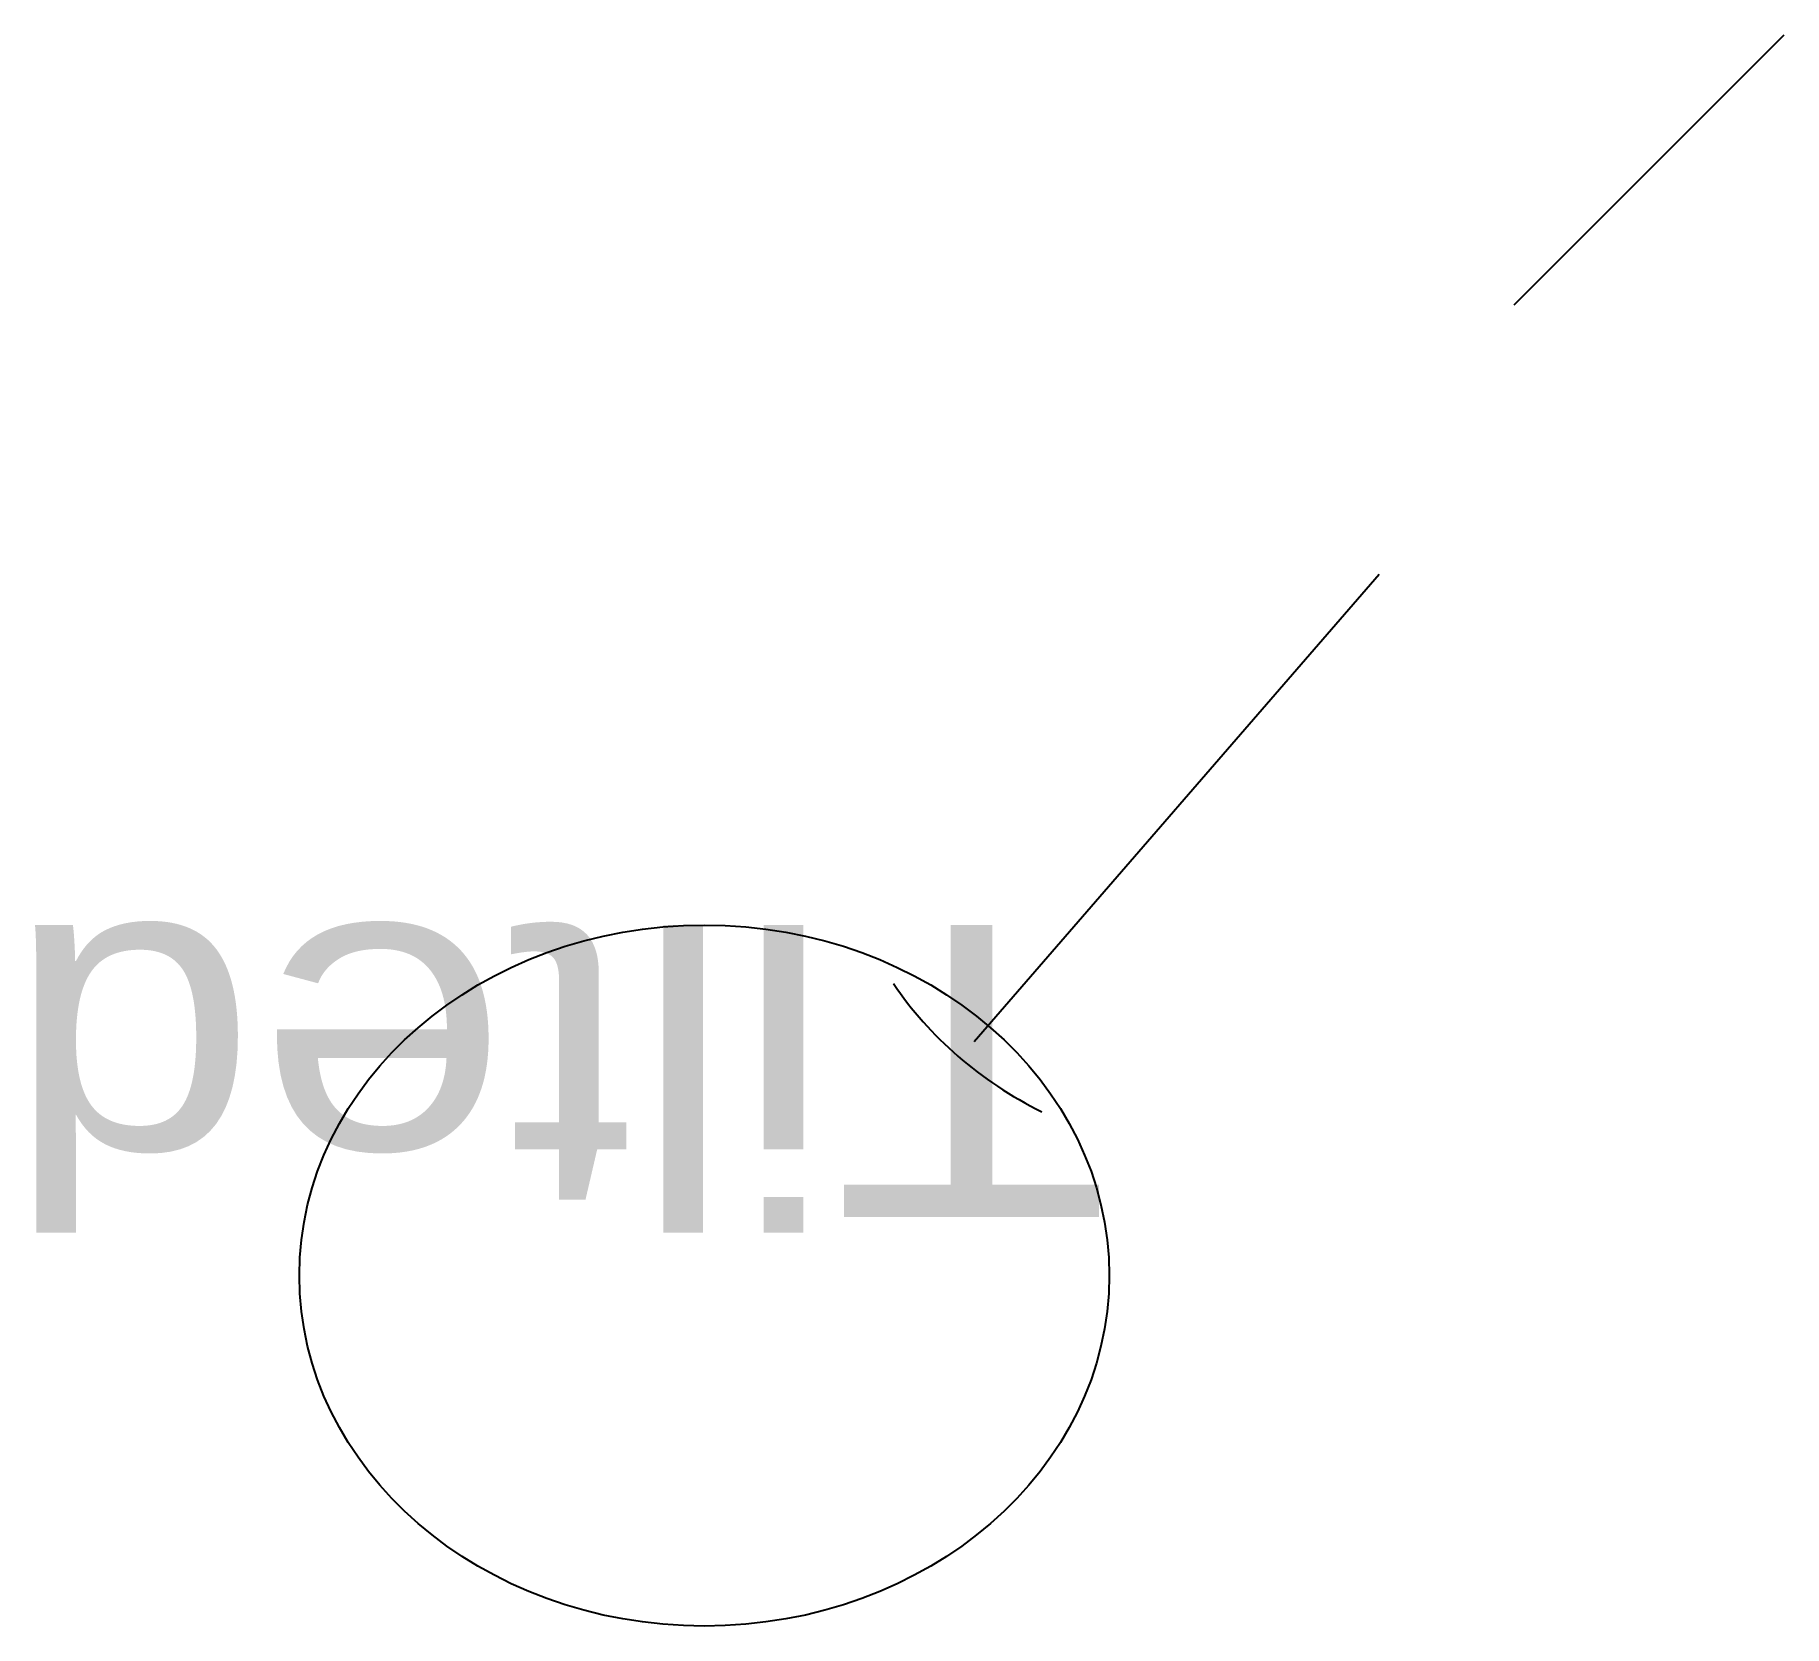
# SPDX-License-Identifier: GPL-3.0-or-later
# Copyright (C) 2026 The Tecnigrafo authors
# Model space of a CAD drawing. Header units: millimetres. Extents: x -10 to 3, y -7.8 to 4.
import ezdxf

# ---------------------------------------------------------------- set-up
doc = ezdxf.new("R2010")
doc.units = ezdxf.units.MM

msp = doc.modelspace()

# ---------------------------------------------------------------- linework, layer by layer
at = {"extrusion": (0, 0.5, 0.866)}
msp.add_line((1, 2), (3, 4), dxfattribs=at)
msp.add_lwpolyline([(0, 0), (3, 4)], dxfattribs=at)
msp.add_circle((5, 6), 3, dxfattribs=at)
msp.add_arc((1, 2), 3, 30, 60, dxfattribs=at)

# ---------------------------------------------------------------- texts
msp.add_text('Tilted', height=2.5, dxfattribs=at).set_placement((2, 3))

doc.saveas('drawing.dxf')
